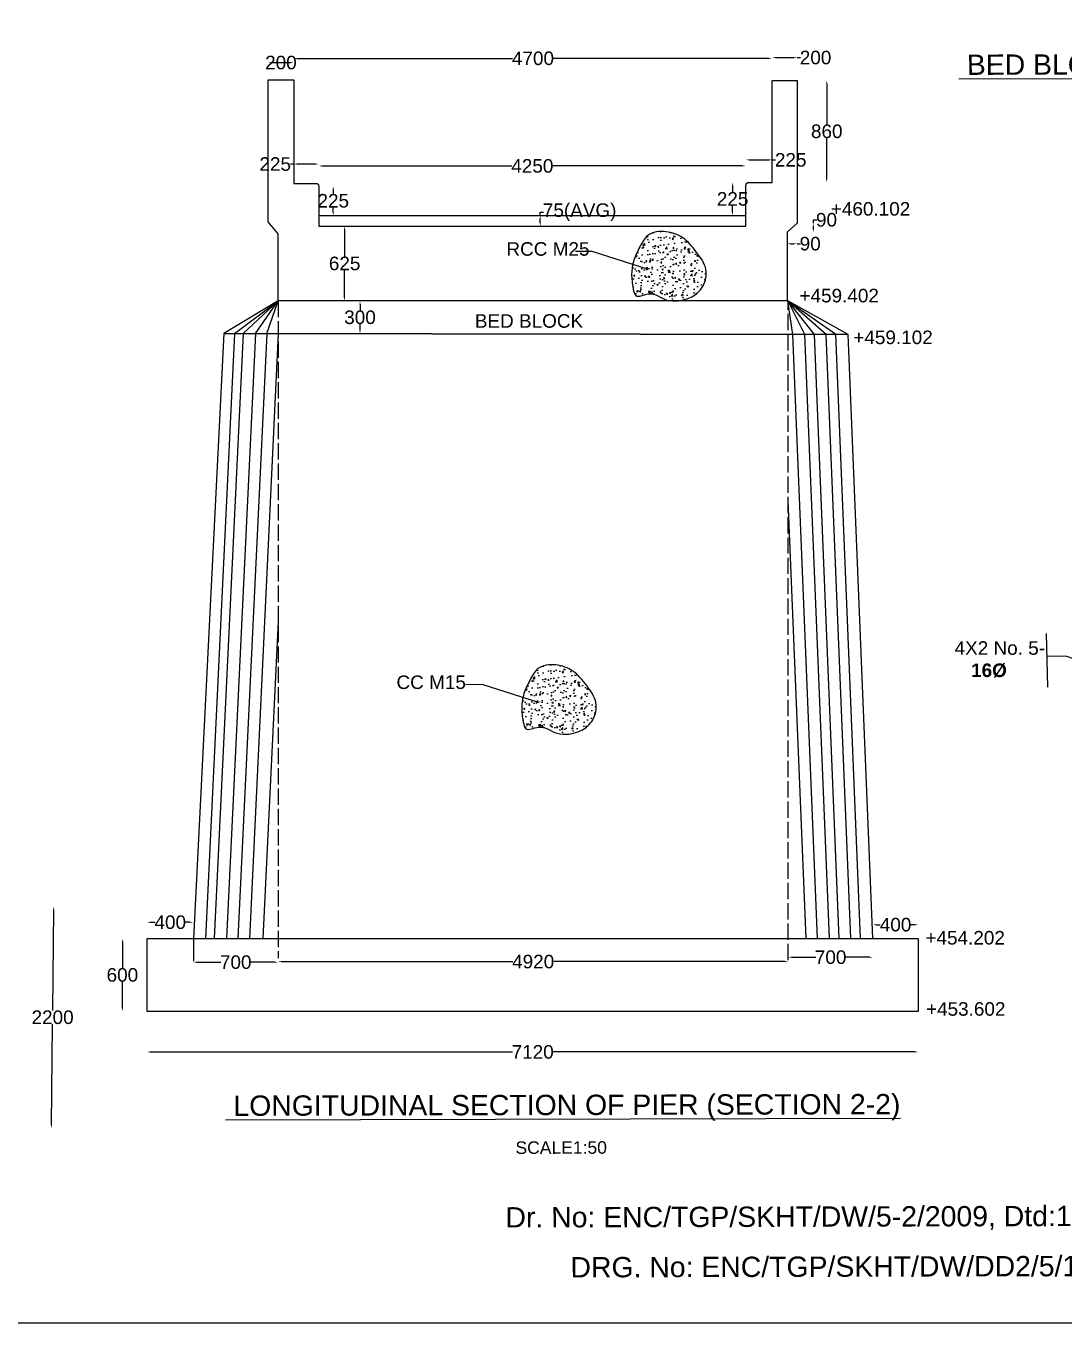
# Model space of a CAD drawing. Header units: inches. Extents: x 297824 to 324224, y -174349 to -157519.
# Drawn here: x 305214 to 312879, y -174349 to -164774 of the extents above; entities that cross this region are included whole.
import ezdxf

# ---------------------------------------------------------------- set-up
doc = ezdxf.new("R2010")
doc.units = ezdxf.units.IN
doc.header["$MEASUREMENT"] = 0
doc.linetypes.add('ACAD_ISO02W100', pattern=[15, 12, -3])
doc.layers.add('DRAWING', color=7, linetype='Continuous')
doc.layers.add('TEXT', color=7, linetype='Continuous')
doc.styles.get("Standard").update_dxf_attribs({"font": 'arial.ttf'})
doc.dimstyles.new('ST100', dxfattribs={"dimtxt": 100, "dimasz": 25, "dimexe": 0, "dimexo": 300, "dimgap": 0.09, "dimtad": 0, "dimtih": 1, "dimtoh": 1, "dimdec": 0, "dimzin": 0, "dimdsep": 46, "dimtxsty": 'Standard', "dimcen": 0, "dimse1": 1, "dimse2": 1, "dimadec": 0, "dimazin": 0, "dimtfac": 1, "dimtdec": 0, "dimtofl": 0, "dimtmove": 0, "dimatfit": 3, "dimfxl": 2000, "dimtolj": 1, "dimtzin": 0, "dimarcsym": 0})

# ---------------------------------------------------------------- blocks, each defined once
blk = doc.blocks.new('*D76')
at = {"layer": 'Defpoints', "color": 0, "ltscale": 0.4, "transparency": 16777216}
for p in [(305357.1, -171274.2), (305355, -172910), (305402.7, -172910.5)]:
    blk.add_point(p, dxfattribs=at)
at = {"layer": 'DRAWING', "color": 0, "lineweight": -2, "ltscale": 0.4, "transparency": 16777216}
for p, q in [((305418.4, -171299.8), (305411.1, -172041.5)), ((305402.9, -172885.5), (305410.2, -172143.8))]:
    blk.add_line(p, q, dxfattribs=at)
at = {"layer": 'DRAWING', "color": 0, "ltscale": 0.4, "transparency": 16777216}
for points in [[(305414.2, -171299.7), (305422.5, -171299.8), (305418.6, -171274.8)], [(305398.8, -172885.5), (305407.1, -172885.5), (305402.7, -172910.5)]]:
    blk.add_solid(points, dxfattribs=at)
at = {"layer": 'DRAWING', "color": 0, "ltscale": 0.4, "transparency": 16777216, "insert": (305410.7, -172092.6), "char_height": 100, "attachment_point": 5}
blk.add_mtext('\\A1;2200', dxfattribs=at)
blk = doc.blocks.new('*D86')
at = {"layer": 'Defpoints', "color": 0, "ltscale": 0.4, "transparency": 16777216}
for p in [(307375.4, -165956.5), (307483, -165956.5), (307484, -166174.1)]:
    blk.add_point(p, dxfattribs=at)
at = {"layer": 'DRAWING', "color": 0, "lineweight": -2, "ltscale": 0.4, "transparency": 16777216}
for p, q in [((307483, -165981.5), (307483, -166014.1)), ((307483, -166149.1), (307483, -166116.4))]:
    blk.add_line(p, q, dxfattribs=at)
at = {"layer": 'DRAWING', "color": 0, "ltscale": 0.4, "transparency": 16777216}
for points in [[(307478.8, -165981.5), (307487.1, -165981.5), (307483, -165956.5)], [(307478.8, -166149.1), (307487.1, -166149.1), (307483, -166174.1)]]:
    blk.add_solid(points, dxfattribs=at)
at = {"layer": 'DRAWING', "color": 0, "ltscale": 0.4, "transparency": 16777216, "insert": (307483, -166065.3), "char_height": 100, "attachment_point": 5}
blk.add_mtext('\\A1;225', dxfattribs=at)
blk = doc.blocks.new('*D87')
at = {"layer": 'Defpoints', "color": 0, "ltscale": 0.4, "transparency": 16777216}
for p in [(307191.2, -165794.1), (307191.2, -165936.5), (307375.4, -165956.5)]:
    blk.add_point(p, dxfattribs=at)
at = {"layer": 'DRAWING', "color": 0, "lineweight": -2, "ltscale": 0.4, "transparency": 16777216}
for p, q in [((307191.2, -165794.1), (307166.2, -165794.1)), ((307350.4, -165794.1), (307216.2, -165794.1))]:
    blk.add_line(p, q, dxfattribs=at)
at = {"layer": 'DRAWING', "color": 0, "ltscale": 0.4, "transparency": 16777216}
for points in [[(307216.2, -165789.9), (307216.2, -165798.3), (307191.2, -165794.1)], [(307350.4, -165789.9), (307350.4, -165798.3), (307375.4, -165794.1)]]:
    blk.add_solid(points, dxfattribs=at)
at = {"layer": 'DRAWING', "color": 0, "ltscale": 0.4, "transparency": 16777216, "insert": (307054.4, -165794.1), "char_height": 100, "attachment_point": 5}
blk.add_mtext('\\A1;225', dxfattribs=at)
blk = doc.blocks.new('*D88')
at = {"layer": 'Defpoints', "color": 0, "ltscale": 0.4, "transparency": 16777216}
for p in [(307375.4, -165794.1), (310530.3, -165807.8), (310530.3, -165949)]:
    blk.add_point(p, dxfattribs=at)
at = {"layer": 'DRAWING', "color": 0, "lineweight": -2, "ltscale": 0.4, "transparency": 16777216}
for p, q in [((307400.4, -165807.8), (308801.6, -165807.8)), ((310505.3, -165807.8), (309104.1, -165807.8))]:
    blk.add_line(p, q, dxfattribs=at)
at = {"layer": 'DRAWING', "color": 0, "ltscale": 0.4, "transparency": 16777216}
for points in [[(307400.4, -165803.6), (307400.4, -165811.9), (307375.4, -165807.8)], [(310505.3, -165803.6), (310505.3, -165811.9), (310530.3, -165807.8)]]:
    blk.add_solid(points, dxfattribs=at)
at = {"layer": 'DRAWING', "color": 0, "ltscale": 0.4, "transparency": 16777216, "insert": (308952.8, -165807.8), "char_height": 100, "attachment_point": 5}
blk.add_mtext('\\A1;4250', dxfattribs=at)
blk = doc.blocks.new('*D89')
at = {"layer": 'Defpoints', "color": 0, "ltscale": 0.4, "transparency": 16777216}
for p in [(310530.3, -165807.8), (310723.6, -165763), (310723.6, -165807.8)]:
    blk.add_point(p, dxfattribs=at)
at = {"layer": 'DRAWING', "color": 0, "lineweight": -2, "ltscale": 0.4, "transparency": 16777216}
for p, q in [((310555.3, -165763), (310698.6, -165763)), ((310723.6, -165763), (310748.6, -165763))]:
    blk.add_line(p, q, dxfattribs=at)
at = {"layer": 'DRAWING', "color": 0, "ltscale": 0.4, "transparency": 16777216}
for points in [[(310555.3, -165758.8), (310555.3, -165767.2), (310530.3, -165763)], [(310698.6, -165758.8), (310698.6, -165767.2), (310723.6, -165763)]]:
    blk.add_solid(points, dxfattribs=at)
at = {"layer": 'DRAWING', "color": 0, "ltscale": 0.4, "transparency": 16777216, "insert": (310860.4, -165763), "char_height": 100, "attachment_point": 5}
blk.add_mtext('\\A1;225', dxfattribs=at)
blk = doc.blocks.new('*D90')
at = {"layer": 'Defpoints', "color": 0, "ltscale": 0.4, "transparency": 16777216}
for p in [(310431.5, -165929), (310550.3, -165929), (310479.6, -166174.1)]:
    blk.add_point(p, dxfattribs=at)
at = {"layer": 'DRAWING', "color": 0, "lineweight": -2, "ltscale": 0.4, "transparency": 16777216}
for p, q in [((310431.5, -165954), (310431.5, -166000.4)), ((310431.5, -166149.1), (310431.5, -166102.7))]:
    blk.add_line(p, q, dxfattribs=at)
at = {"layer": 'DRAWING', "color": 0, "ltscale": 0.4, "transparency": 16777216}
for points in [[(310427.4, -165954), (310435.7, -165954), (310431.5, -165929)], [(310427.4, -166149.1), (310435.7, -166149.1), (310431.5, -166174.1)]]:
    blk.add_solid(points, dxfattribs=at)
at = {"layer": 'DRAWING', "color": 0, "ltscale": 0.4, "transparency": 16777216, "insert": (310431.5, -166051.6), "char_height": 100, "attachment_point": 5}
blk.add_mtext('\\A1;225', dxfattribs=at)
blk = doc.blocks.new('*D91')
at = {"layer": 'Defpoints', "color": 0, "ltscale": 0.4, "transparency": 16777216}
for p in [(307566.9, -166251.5), (307578.2, -166251.5), (307578.2, -166804.1)]:
    blk.add_point(p, dxfattribs=at)
at = {"layer": 'DRAWING', "color": 0, "lineweight": -2, "ltscale": 0.4, "transparency": 16777216}
for p, q in [((307566.9, -166276.5), (307566.9, -166476.7)), ((307566.9, -166779.1), (307566.9, -166579))]:
    blk.add_line(p, q, dxfattribs=at)
at = {"layer": 'DRAWING', "color": 0, "ltscale": 0.4, "transparency": 16777216}
for points in [[(307562.7, -166276.5), (307571, -166276.5), (307566.9, -166251.5)], [(307562.7, -166779.1), (307571, -166779.1), (307566.9, -166804.1)]]:
    blk.add_solid(points, dxfattribs=at)
at = {"layer": 'DRAWING', "color": 0, "ltscale": 0.4, "transparency": 16777216, "insert": (307566.9, -166527.8), "char_height": 100, "attachment_point": 5}
blk.add_mtext('\\A1;625', dxfattribs=at)
blk = doc.blocks.new('*D92')
at = {"layer": 'Defpoints', "color": 0, "ltscale": 0.4, "transparency": 16777216}
for p in [(307635, -166804.1), (307680.4, -166804.1), (307635, -167046.6)]:
    blk.add_point(p, dxfattribs=at)
at = {"layer": 'DRAWING', "color": 0, "lineweight": -2, "ltscale": 0.4, "transparency": 16777216}
for p, q in [((307680.4, -166829.1), (307680.4, -166874.1)), ((307680.4, -167021.6), (307680.4, -166976.5))]:
    blk.add_line(p, q, dxfattribs=at)
at = {"layer": 'DRAWING', "color": 0, "ltscale": 0.4, "transparency": 16777216}
for points in [[(307676.2, -166829.1), (307684.5, -166829.1), (307680.4, -166804.1)], [(307676.2, -167021.6), (307684.5, -167021.6), (307680.4, -167046.6)]]:
    blk.add_solid(points, dxfattribs=at)
at = {"layer": 'DRAWING', "color": 0, "ltscale": 0.4, "transparency": 16777216, "insert": (307680.4, -166925.3), "char_height": 100, "attachment_point": 5}
blk.add_mtext('\\A1;300', dxfattribs=at)
blk = doc.blocks.new('*D93')
at = {"layer": 'Defpoints', "color": 0, "ltscale": 0.4, "transparency": 16777216}
for p in [(307191.2, -165044.9), (307001.6, -165170.7), (307191.2, -165170.7)]:
    blk.add_point(p, dxfattribs=at)
at = {"layer": 'DRAWING', "color": 0, "lineweight": -2, "ltscale": 0.4, "transparency": 16777216}
blk.add_line((307026.6, -165044.9), (307166.2, -165044.9), dxfattribs=at)
at = {"layer": 'DRAWING', "color": 0, "ltscale": 0.4, "transparency": 16777216}
for points in [[(307026.6, -165040.7), (307026.6, -165049.1), (307001.6, -165044.9)], [(307166.2, -165040.7), (307166.2, -165049.1), (307191.2, -165044.9)]]:
    blk.add_solid(points, dxfattribs=at)
at = {"layer": 'DRAWING', "color": 0, "ltscale": 0.4, "transparency": 16777216, "insert": (307096.4, -165044.9), "char_height": 100, "attachment_point": 5}
blk.add_mtext('\\A1;200', dxfattribs=at)
blk = doc.blocks.new('*D94')
at = {"layer": 'Defpoints', "color": 0, "ltscale": 0.4, "transparency": 16777216}
for p in [(310723.6, -165013.5), (307191.2, -165176), (310723.6, -165176)]:
    blk.add_point(p, dxfattribs=at)
at = {"layer": 'DRAWING', "color": 0, "lineweight": -2, "ltscale": 0.4, "transparency": 16777216}
for p, q in [((307216.2, -165013.5), (308806.1, -165013.5)), ((310698.6, -165013.5), (309108.6, -165013.5))]:
    blk.add_line(p, q, dxfattribs=at)
at = {"layer": 'DRAWING', "color": 0, "ltscale": 0.4, "transparency": 16777216}
for points in [[(307216.2, -165009.4), (307216.2, -165017.7), (307191.2, -165013.5)], [(310698.6, -165009.4), (310698.6, -165017.7), (310723.6, -165013.5)]]:
    blk.add_solid(points, dxfattribs=at)
at = {"layer": 'DRAWING', "color": 0, "ltscale": 0.4, "transparency": 16777216, "insert": (308957.4, -165013.5), "char_height": 100, "attachment_point": 5}
blk.add_mtext('\\A1;4700', dxfattribs=at)
blk = doc.blocks.new('*D95')
at = {"layer": 'Defpoints', "color": 0, "ltscale": 0.4, "transparency": 16777216}
for p in [(310907.8, -165008), (310723.6, -165176), (310907.8, -165176)]:
    blk.add_point(p, dxfattribs=at)
at = {"layer": 'DRAWING', "color": 0, "lineweight": -2, "ltscale": 0.4, "transparency": 16777216}
for p, q in [((310748.6, -165008), (310882.8, -165008)), ((310907.8, -165008), (310932.8, -165008))]:
    blk.add_line(p, q, dxfattribs=at)
at = {"layer": 'DRAWING', "color": 0, "ltscale": 0.4, "transparency": 16777216}
for points in [[(310748.6, -165003.8), (310748.6, -165012.2), (310723.6, -165008)], [(310882.8, -165003.8), (310882.8, -165012.2), (310907.8, -165008)]]:
    blk.add_solid(points, dxfattribs=at)
at = {"layer": 'DRAWING', "color": 0, "ltscale": 0.4, "transparency": 16777216, "insert": (311044, -165008), "char_height": 100, "attachment_point": 5}
blk.add_mtext('\\A1;200', dxfattribs=at)
blk = doc.blocks.new('*D96')
at = {"layer": 'Defpoints', "color": 0, "ltscale": 0.4, "transparency": 16777216}
for p in [(310723.6, -165176), (310723.6, -165929), (311126.4, -165929)]:
    blk.add_point(p, dxfattribs=at)
at = {"layer": 'DRAWING', "color": 0, "lineweight": -2, "ltscale": 0.4, "transparency": 16777216}
for p, q in [((311126.4, -165201), (311126.4, -165501.4)), ((311126.4, -165904), (311126.4, -165603.7))]:
    blk.add_line(p, q, dxfattribs=at)
at = {"layer": 'DRAWING', "color": 0, "ltscale": 0.4, "transparency": 16777216}
for points in [[(311122.2, -165201), (311130.5, -165201), (311126.4, -165176)], [(311122.2, -165904), (311130.5, -165904), (311126.4, -165929)]]:
    blk.add_solid(points, dxfattribs=at)
at = {"layer": 'DRAWING', "color": 0, "ltscale": 0.4, "transparency": 16777216, "insert": (311126.4, -165552.5), "char_height": 100, "attachment_point": 5}
blk.add_mtext('\\A1;860', dxfattribs=at)
blk = doc.blocks.new('*D97')
at = {"layer": 'Defpoints', "color": 0, "ltscale": 0.4, "transparency": 16777216}
for p in [(306108.7, -171390.9), (306108.7, -171510.6), (306449.9, -171510.6)]:
    blk.add_point(p, dxfattribs=at)
at = {"layer": 'DRAWING', "color": 0, "lineweight": -2, "ltscale": 0.4, "transparency": 16777216}
for p, q in [((306133.7, -171390.9), (306166.9, -171390.9)), ((306424.9, -171390.9), (306391.7, -171390.9))]:
    blk.add_line(p, q, dxfattribs=at)
at = {"layer": 'DRAWING', "color": 0, "ltscale": 0.4, "transparency": 16777216}
for points in [[(306133.7, -171386.7), (306133.7, -171395), (306108.7, -171390.9)], [(306424.9, -171386.7), (306424.9, -171395), (306449.9, -171390.9)]]:
    blk.add_solid(points, dxfattribs=at)
at = {"layer": 'DRAWING', "color": 0, "ltscale": 0.4, "transparency": 16777216, "insert": (306279.3, -171390.9), "char_height": 100, "attachment_point": 5}
blk.add_mtext('\\A1;400', dxfattribs=at)
blk = doc.blocks.new('*D98')
at = {"layer": 'Defpoints', "color": 0, "ltscale": 0.4, "transparency": 16777216}
for p in [(311801.9, -171408.9), (311467.2, -171510.6), (311801.9, -171510.6)]:
    blk.add_point(p, dxfattribs=at)
at = {"layer": 'DRAWING', "color": 0, "lineweight": -2, "ltscale": 0.4, "transparency": 16777216}
for p, q in [((311492.2, -171408.9), (311522.1, -171408.9)), ((311776.9, -171408.9), (311746.9, -171408.9))]:
    blk.add_line(p, q, dxfattribs=at)
at = {"layer": 'DRAWING', "color": 0, "ltscale": 0.4, "transparency": 16777216}
for points in [[(311492.2, -171404.8), (311492.2, -171413.1), (311467.2, -171408.9)], [(311776.9, -171404.8), (311776.9, -171413.1), (311801.9, -171408.9)]]:
    blk.add_solid(points, dxfattribs=at)
at = {"layer": 'DRAWING', "color": 0, "ltscale": 0.4, "transparency": 16777216, "insert": (311634.5, -171408.9), "char_height": 100, "attachment_point": 5}
blk.add_mtext('\\A1;400', dxfattribs=at)
blk = doc.blocks.new('*D99')
at = {"layer": 'Defpoints', "color": 0, "ltscale": 0.4, "transparency": 16777216}
for p in [(311467.2, -171510.6), (310842.8, -171669.7), (311467.2, -171648.9)]:
    blk.add_point(p, dxfattribs=at)
at = {"layer": 'DRAWING', "color": 0, "lineweight": -2, "ltscale": 0.4, "transparency": 16777216}
for p, q in [((310867.8, -171648.9), (311045, -171648.9)), ((311442.2, -171648.9), (311265, -171648.9))]:
    blk.add_line(p, q, dxfattribs=at)
at = {"layer": 'DRAWING', "color": 0, "ltscale": 0.4, "transparency": 16777216}
for points in [[(310867.8, -171644.8), (310867.8, -171653.1), (310842.8, -171648.9)], [(311442.2, -171644.8), (311442.2, -171653.1), (311467.2, -171648.9)]]:
    blk.add_solid(points, dxfattribs=at)
at = {"layer": 'DRAWING', "color": 0, "ltscale": 0.4, "transparency": 16777216, "insert": (311155, -171648.9), "char_height": 100, "attachment_point": 5}
blk.add_mtext('\\A1;700', dxfattribs=at)
blk = doc.blocks.new('*D100')
at = {"layer": 'Defpoints', "color": 0, "ltscale": 0.4, "transparency": 16777216}
for p in [(307075.2, -171655.1), (310842.8, -171648.9), (310842.8, -171681.5)]:
    blk.add_point(p, dxfattribs=at)
at = {"layer": 'DRAWING', "color": 0, "lineweight": -2, "ltscale": 0.4, "transparency": 16777216}
for p, q in [((307100.2, -171681.5), (308807.8, -171681.5)), ((310817.8, -171681.5), (309110.3, -171681.5))]:
    blk.add_line(p, q, dxfattribs=at)
at = {"layer": 'DRAWING', "color": 0, "ltscale": 0.4, "transparency": 16777216}
for points in [[(307100.2, -171677.3), (307100.2, -171685.6), (307075.2, -171681.5)], [(310817.8, -171677.3), (310817.8, -171685.6), (310842.8, -171681.5)]]:
    blk.add_solid(points, dxfattribs=at)
at = {"layer": 'DRAWING', "color": 0, "ltscale": 0.4, "transparency": 16777216, "insert": (308959, -171681.5), "char_height": 100, "attachment_point": 5}
blk.add_mtext('\\A1;4920', dxfattribs=at)
blk = doc.blocks.new('*D101')
at = {"layer": 'Defpoints', "color": 0, "ltscale": 0.4, "transparency": 16777216}
for p in [(306449.9, -171678), (306449.9, -171685.7), (307075.2, -171681.5)]:
    blk.add_point(p, dxfattribs=at)
at = {"layer": 'DRAWING', "color": 0, "lineweight": -2, "ltscale": 0.4, "transparency": 16777216}
for p, q in [((306474.9, -171685.7), (306652.6, -171685.7)), ((307050.2, -171685.7), (306872.6, -171685.7))]:
    blk.add_line(p, q, dxfattribs=at)
at = {"layer": 'DRAWING', "color": 0, "ltscale": 0.4, "transparency": 16777216}
for points in [[(306474.9, -171681.5), (306474.9, -171689.9), (306449.9, -171685.7)], [(307050.2, -171681.5), (307050.2, -171689.9), (307075.2, -171685.7)]]:
    blk.add_solid(points, dxfattribs=at)
at = {"layer": 'DRAWING', "color": 0, "ltscale": 0.4, "transparency": 16777216, "insert": (306762.6, -171685.7), "char_height": 100, "attachment_point": 5}
blk.add_mtext('\\A1;700', dxfattribs=at)
blk = doc.blocks.new('*D102')
at = {"layer": 'Defpoints', "color": 0, "ltscale": 0.4, "transparency": 16777216}
for p in [(306108.7, -171510.6), (305925.9, -172048.9), (306108.7, -172048.9)]:
    blk.add_point(p, dxfattribs=at)
at = {"layer": 'DRAWING', "color": 0, "lineweight": -2, "ltscale": 0.4, "transparency": 16777216}
for p, q in [((305925.9, -171535.6), (305925.9, -171728.6)), ((305925.9, -172023.9), (305925.9, -171830.9))]:
    blk.add_line(p, q, dxfattribs=at)
at = {"layer": 'DRAWING', "color": 0, "ltscale": 0.4, "transparency": 16777216}
for points in [[(305921.7, -171535.6), (305930, -171535.6), (305925.9, -171510.6)], [(305921.7, -172023.9), (305930, -172023.9), (305925.9, -172048.9)]]:
    blk.add_solid(points, dxfattribs=at)
at = {"layer": 'DRAWING', "color": 0, "ltscale": 0.4, "transparency": 16777216, "insert": (305925.9, -171779.8), "char_height": 100, "attachment_point": 5}
blk.add_mtext('\\A1;600', dxfattribs=at)
blk = doc.blocks.new('*D103')
at = {"layer": 'Defpoints', "color": 0, "ltscale": 0.4, "transparency": 16777216}
for p in [(306108.7, -172048.9), (311801.9, -172048.9), (311801.9, -172348.4)]:
    blk.add_point(p, dxfattribs=at)
at = {"layer": 'DRAWING', "color": 0, "lineweight": -2, "ltscale": 0.4, "transparency": 16777216}
for p, q in [((306133.7, -172348.4), (308806.5, -172348.4)), ((311776.9, -172348.4), (309104.1, -172348.4))]:
    blk.add_line(p, q, dxfattribs=at)
at = {"layer": 'DRAWING', "color": 0, "ltscale": 0.4, "transparency": 16777216}
for points in [[(306133.7, -172344.3), (306133.7, -172352.6), (306108.7, -172348.4)], [(311776.9, -172344.3), (311776.9, -172352.6), (311801.9, -172348.4)]]:
    blk.add_solid(points, dxfattribs=at)
at = {"layer": 'DRAWING', "color": 0, "ltscale": 0.4, "transparency": 16777216, "insert": (308955.3, -172348.4), "char_height": 100, "attachment_point": 5}
blk.add_mtext('\\A1;7120', dxfattribs=at)
blk = doc.blocks.new('*D104')
at = {"layer": 'Defpoints', "color": 0, "ltscale": 0.4, "transparency": 16777216}
for p in [(308840.8, -166174.1), (309011.2, -166174.1), (308840.8, -166251.5)]:
    blk.add_point(p, dxfattribs=at)
at = {"layer": 'DRAWING', "color": 0, "lineweight": -2, "ltscale": 0.4, "transparency": 16777216}
for p, q in [((309011.2, -166174.1), (309011.2, -166149.1)), ((309011.2, -166149.1), (309036.2, -166149.1)), ((309011.2, -166226.5), (309011.2, -166199.1))]:
    blk.add_line(p, q, dxfattribs=at)
at = {"layer": 'DRAWING', "color": 0, "ltscale": 0.4, "transparency": 16777216}
for points in [[(309007, -166199.1), (309015.4, -166199.1), (309011.2, -166174.1)], [(309007, -166226.5), (309015.4, -166226.5), (309011.2, -166251.5)]]:
    blk.add_solid(points, dxfattribs=at)
at = {"layer": 'DRAWING', "color": 0, "ltscale": 0.4, "transparency": 16777216, "insert": (309302.2, -166149.1), "char_height": 100, "attachment_point": 5}
blk.add_mtext('\\A1;75(AVG)', dxfattribs=at)
blk = doc.blocks.new('*D105')
at = {"layer": 'Defpoints', "color": 0, "ltscale": 0.4, "transparency": 16777216}
for p in [(310834.7, -166295.8), (310907.8, -166230.6), (311028, -166230.6)]:
    blk.add_point(p, dxfattribs=at)
at = {"layer": 'DRAWING', "color": 0, "lineweight": -2, "ltscale": 0.4, "transparency": 16777216}
for p, q in [((311028, -166230.6), (311028, -166205.6)), ((311028, -166205.6), (311053, -166205.6)), ((311028, -166270.8), (311028, -166255.6))]:
    blk.add_line(p, q, dxfattribs=at)
at = {"layer": 'DRAWING', "color": 0, "ltscale": 0.4, "transparency": 16777216}
for points in [[(311023.8, -166255.6), (311032.2, -166255.6), (311028, -166230.6)], [(311023.8, -166270.8), (311032.2, -166270.8), (311028, -166295.8)]]:
    blk.add_solid(points, dxfattribs=at)
at = {"layer": 'DRAWING', "color": 0, "ltscale": 0.4, "transparency": 16777216, "insert": (311124.5, -166205.6), "char_height": 100, "attachment_point": 5}
blk.add_mtext('\\A1;90', dxfattribs=at)
blk = doc.blocks.new('*D106')
at = {"layer": 'Defpoints', "color": 0, "ltscale": 0.4, "transparency": 16777216}
for p in [(310834.7, -166295.8), (310907.8, -166230.6), (310907.8, -166381.9)]:
    blk.add_point(p, dxfattribs=at)
at = {"layer": 'DRAWING', "color": 0, "lineweight": -2, "ltscale": 0.4, "transparency": 16777216}
for p, q in [((310859.7, -166381.9), (310882.8, -166381.9)), ((310907.8, -166381.9), (310932.8, -166381.9))]:
    blk.add_line(p, q, dxfattribs=at)
at = {"layer": 'DRAWING', "color": 0, "ltscale": 0.4, "transparency": 16777216}
for points in [[(310859.7, -166377.7), (310859.7, -166386.1), (310834.7, -166381.9)], [(310882.8, -166377.7), (310882.8, -166386.1), (310907.8, -166381.9)]]:
    blk.add_solid(points, dxfattribs=at)
at = {"layer": 'DRAWING', "color": 0, "ltscale": 0.4, "transparency": 16777216, "insert": (311004.3, -166381.9), "char_height": 100, "attachment_point": 5}
blk.add_mtext('\\A1;90', dxfattribs=at)

msp = doc.modelspace()

# ---------------------------------------------------------------- hatches: boundary and pattern name
at = {"layer": 'DRAWING', "ltscale": 0.4}
h = msp.add_hatch(dxfattribs=at)
h.set_pattern_fill('AR-CONC', color=256, scale=15.420849, angle=0.1412, style=0)
h.set_pattern_definition([(50.141203, (-2031832.87, 1055429.35), (110.631124, -9.404295), [11.565637, -127.2220063]), (355.141203, (-2031832.87, 1055429.35), (-21.682432, 115.9413316), [9.2525095, -101.777605]), (100.592603, (-2031823.65, 1055428.57), (88.948774, 106.5369663), [9.8292786, -108.122068]), (46.325403, (-2031832.94, 1055460.2), (164.640037, -25.118766), [17.348455, -190.833009]), (96.776803, (-2031819.22, 1055458.1), (143.762285, 150.572001), [14.743918, -162.183076]), (351.325403, (-2031832.94, 1055460.2), (143.762168, 150.572114), [13.878764, -152.666408]), (21.141203, (-2031817.505, 1055452.52), (92.2008684, -61.860215), [11.565637, -127.2220063]), (326.141203, (-2031817.5, 1055452.52), (37.2455905, 111.916425), [9.2525095, -101.777605]), (71.592603, (-2031809.82, 1055447.37), (129.446497, 50.056109), [9.8292786, -108.122068]), (37.641203, (-2031832.87, 1055429.354), (1.74863426, 51.3395247), [0, -100.543937, 0, -103.31969, 0, -102.1631262]), (7.641203, (-2031832.87, 1055429.354), (40.4175413, 60.9214278), [0, -58.9076441, 0, -98.2308097, 0, -38.9376443]), (327.641203, (-2031867.257, 1055429.27), (82.3282749, -3.2752683), [0, -38.5521231, 0, -120.2826241, 0, -159.6057897]), (317.641203, (-2031882.68, 1055429.23), (89.893943, 15.6586256), [0, -50.11776, 0, -79.879999, 0, -113.343242])])
edge = h.paths.add_edge_path()
edge.add_spline(control_points=[(310033, -166804.1), (310003.2, -166804.8), (309924.4, -166806.6), (309836.4, -166721.1), (309713, -166792.6), (309692.6, -166689.8), (309680.8, -166609.4), (309698.2, -166499), (309745.4, -166407.8), (309801.4, -166297.6), (309941.4, -166282.5), (310075.8, -166330.4), (310165.3, -166443.4), (310252.2, -166562), (310224.1, -166700), (310136.5, -166781.8), (310066, -166796.9), (310032.3, -166804.1)], knot_values=[0, 0, 0, 0, 11.346759, 29.935397, 42.1492, 49.001716, 63.265271, 76.660659, 90.544692, 103.989804, 121.607546, 138.808005, 158.082761, 176.805439, 193.253562, 207.670833, 220.920069, 220.920069, 220.920069, 220.920069], degree=3, periodic=0)
h = msp.add_hatch(dxfattribs=at)
h.set_pattern_fill('AR-CONC', color=256, scale=15.420849, angle=0.1412, style=0)
h.set_pattern_definition([(50.141203, (-2032644.61, 1052231.07), (110.631124, -9.404295), [11.565637, -127.2220063]), (355.141203, (-2032644.61, 1052231.07), (-21.682432, 115.9413316), [9.2525095, -101.777605]), (100.592603, (-2032635.39, 1052230.28), (88.948774, 106.5369663), [9.8292786, -108.122068]), (46.325403, (-2032644.69, 1052261.91), (164.640037, -25.118766), [17.348455, -190.833009]), (96.776803, (-2032630.97, 1052259.82), (143.762285, 150.572001), [14.743918, -162.183076]), (351.325403, (-2032644.69, 1052261.9), (143.762168, 150.572114), [13.878764, -152.666408]), (21.141203, (-2032629.25, 1052254.24), (92.2008684, -61.860215), [11.565637, -127.2220063]), (326.141203, (-2032629.25, 1052254.24), (37.2455905, 111.916425), [9.2525095, -101.777605]), (71.592603, (-2032621.56, 1052249.08), (129.446497, 50.056109), [9.8292786, -108.122068]), (37.641203, (-2032644.61, 1052231.067), (1.74863426, 51.3395247), [0, -100.543937, 0, -103.31969, 0, -102.1631262]), (7.641203, (-2032644.61, 1052231.067), (40.4175413, 60.9214278), [0, -58.9076441, 0, -98.2308097, 0, -38.9376443]), (327.641203, (-2032679, 1052230.98), (82.3282749, -3.2752683), [0, -38.5521231, 0, -120.2826241, 0, -159.6057897]), (317.641203, (-2032694.42, 1052230.944), (89.893943, 15.6586256), [0, -50.11776, 0, -79.879999, 0, -113.343242])])
edge = h.paths.add_edge_path()
edge.add_spline(control_points=[(309221.3, -170002.4), (309191.5, -170003.1), (309112.7, -170004.9), (309024.6, -169919.4), (308901.2, -169990.9), (308880.8, -169888), (308869.1, -169807.7), (308886.4, -169697.3), (308933.7, -169606.1), (308989.6, -169495.9), (309129.7, -169480.8), (309264.1, -169528.7), (309353.6, -169641.7), (309440.5, -169760.3), (309412.4, -169898.3), (309324.8, -169980.1), (309254.3, -169995.2), (309220.6, -170002.4)], knot_values=[0, 0, 0, 0, 11.346759, 29.935397, 42.1492, 49.001716, 63.265271, 76.660659, 90.544692, 103.989804, 121.607546, 138.808005, 158.082761, 176.805439, 193.253562, 207.670833, 220.920069, 220.920069, 220.920069, 220.920069], degree=3, periodic=0)

# ---------------------------------------------------------------- linework, layer by layer
for points in [[(297824.2, -157519.2), (324223.9, -157519.2), (324223.9, -174349.4), (297824.2, -174349.4)], [(306674.8, -167045.3), (311284.2, -167051.3), (310839.4, -166804.1), (307075.2, -166804.1)], [(306449.9, -171510.6), (311467.2, -171510.6), (311284.2, -167051.3), (306674.8, -167045.3)], [(306108.7, -171510.6), (311801.9, -171510.6), (311801.9, -172048.9), (306108.7, -172048.9)]]:
    msp.add_lwpolyline(points, close=True, dxfattribs=at)
msp.add_lwpolyline([(307075.2, -166804.1), (307075.2, -166309.1), (307001.6, -166219.1), (307001.6, -165170.7), (307191.2, -165170.7), (307191.2, -165936.5), (307329.8, -165936.5), (307355.4, -165936.5, -0.414214), (307375.4, -165956.5), (307375.4, -166251.5), (310530.3, -166251.5), (310530.3, -165949, -0.414214), (310550.3, -165929), (310723.6, -165929), (310723.6, -165176), (310907.8, -165176), (310907.8, -166230.6), (310834.7, -166295.8), (310834.7, -166804.1)], format="xyb", dxfattribs=at)
for points in [[(307375.4, -166174.1), (310530.3, -166174.1)], [(306752.6, -167045.4), (307075.2, -166804.1)], [(306817.2, -167045.5), (307075.2, -166804.1)], [(306908, -167045.4), (307075.2, -166804.1)], [(306991.8, -167045.4), (307075.2, -166804.1)], [(310875.5, -167051.2), (310839.4, -166804.1)], [(311193.1, -167051.2), (310842.8, -166806)], [(311122.3, -167051.2), (310842.8, -166806)], [(311037.3, -167051.2), (310842.8, -166806)], [(310963.9, -167051.2), (310842.8, -166806)], [(306752.6, -167045.4), (306538.7, -171510.6)], [(306817.2, -167045.4), (306603.3, -171510.6)], [(306908, -167045.4), (306694.1, -171510.6)], [(306991.8, -167045.4), (306777.9, -171510.6)], [(307077.4, -167045.4), (306863.5, -171510.6)], [(311057.3, -171510.6), (310875.5, -167051.2)], [(311145.8, -171510.6), (310963.9, -167051.2)], [(311219.2, -171510.6), (311037.3, -167051.2)], [(311304.2, -171510.6), (311122.3, -167051.2)], [(311375, -171510.6), (311193.1, -167051.2)], [(310974.7, -171510.6), (310842.8, -168277.3)], [(307075.2, -169167.3), (306963, -171510.6)], [(312758.8, -169655.9), (312748.2, -169258.5)], [(306449.9, -171510.6), (306449.9, -171678)]]:
    msp.add_lwpolyline(points, dxfattribs=at)
at = {"layer": 'DRAWING', "linetype": 'ACAD_ISO02W100', "ltscale": 10}
for points in [[(307075.2, -166804.1), (307075.2, -171655.1)], [(310842.8, -171669.7), (310842.8, -166804.1)]]:
    msp.add_lwpolyline(points, dxfattribs=at)
at = {"layer": 'DRAWING', "ltscale": 0.4}
for points in [[(310032.3, -166804.1), (310130, -166774.1), (310210.5, -166697.5), (310234.3, -166573), (310166, -166445.8), (310063.7, -166338), (309938.9, -166293), (309805.8, -166320.2), (309746.5, -166405.3), (309702.9, -166503), (309686.1, -166604.9), (309697.7, -166714.3), (309716.3, -166763.8), (309809.7, -166752.2), (309945.8, -166797.2), (310033, -166804.1)], [(309220.6, -170002.4), (309318.2, -169972.4), (309398.8, -169895.8), (309422.5, -169771.3), (309354.2, -169644.1), (309251.9, -169536.3), (309127.2, -169491.3), (308994.1, -169518.5), (308934.8, -169603.6), (308891.1, -169701.3), (308874.4, -169803.2), (308886, -169912.6), (308904.5, -169962.1), (308998, -169950.5), (309134.1, -169995.5), (309221.3, -170002.4)]]:
    msp.add_spline(points, degree=3, dxfattribs=at)

# ---------------------------------------------------------------- texts
at = {"layer": 'DRAWING', "color": 7}
for s, p in [(' +460.102', (311117.8, -166174.5)), (' RCC M25', (308722.7, -166470.5)), (' +459.402', (310886.4, -166814.7)), ('BED BLOCK', (308528.4, -167001.9)), (' +459.102', (311283.9, -167122.9)), (' 4X2 No. 5-', (312031.6, -169416.5)), (' CC M15', (307910.9, -169668.8)), (' +454.202', (311816.4, -171555.1)), (' +453.602', (311820.6, -172080.8))]:
    msp.add_text(s, height=100, rotation=0.01749, dxfattribs=at).set_placement(p)
at = {"layer": 'DRAWING', "color": 7, "insert": (312192.2, -169480.6), "char_height": 100, "width": 0.000000000124, "attachment_point": 1, "rotation": 0.01749}
msp.add_mtext('{\\fArial|b1|i0|c0|p34;16Ø}', dxfattribs=at)
at = {"layer": 'TEXT'}
for s, height, p in [('%%U BED BLOCK ON PIER', 150, (312102.9, -165135.6)), ('%%U LONGITUDINAL SECTION OF PIER (SECTION 2-2)', 150, (306687.8, -172820.2)), (' SCALE1:50', 92.53, (308792.4, -173101)), ('Dr. No: ENC/TGP/SKHT/DW/5-2/2009, Dtd:19-01-09', 150, (308754.6, -173644)), ('DRG. No: ENC/TGP/SKHT/DW/DD2/5/1-83-2009 ', 150, (309234.7, -174012.6))]:
    msp.add_text(s, height=height, rotation=0.1412, dxfattribs=at).set_placement(p)

# ---------------------------------------------------------------- dimensions: what is measured, and where the dimension line sits
at = {"layer": 'DRAWING', "ltscale": 0.4}
dim = msp.add_linear_dim(base=(307191.2, -165044.9), p1=(307001.6, -165170.7), p2=(307191.2, -165170.7), text='200', dimstyle='ST100', dxfattribs=at)
dim.commit()
dim.dimension.update_dxf_attribs({"geometry": '*D93', "text_midpoint": (307096.4, -165044.9), "dimtype": 160})
for base, p1, p2, text, picture, middle in [((310723.6, -165013.5), (307191.2, -165176), (310723.6, -165176), '4700', '*D94', (308957.4, -165013.5)), ((310907.8, -165008), (310723.6, -165176), (310907.8, -165176), '200', '*D95', (311044, -165008)), ((307191.2, -165794.1), (307375.4, -165956.5), (307191.2, -165936.5), '225', '*D87', (307054.4, -165794.1)), ((310530.3, -165807.8), (307375.4, -165794.1), (310530.3, -165949), '4250', '*D88', (308952.8, -165807.8)), ((310723.6, -165763), (310530.3, -165807.8), (310723.6, -165807.8), '225', '*D89', (310860.4, -165763)), ((310907.8, -166381.9), (310834.7, -166295.8), (310907.8, -166230.6), '90', '*D106', (311004.3, -166381.9)), ((306108.7, -171390.9), (306449.9, -171510.6), (306108.7, -171510.6), '400', '*D97', (306279.3, -171390.9)), ((311801.9, -171408.9), (311467.2, -171510.6), (311801.9, -171510.6), '400', '*D98', (311634.5, -171408.9)), ((311467.2, -171648.9), (310842.8, -171669.7), (311467.2, -171510.6), '700', '*D99', (311155, -171648.9)), ((306449.9, -171685.7), (307075.2, -171681.5), (306449.9, -171678), '700', '*D101', (306762.6, -171685.7)), ((310842.8, -171681.5), (307075.2, -171655.1), (310842.8, -171648.9), '4920', '*D100', (308959, -171681.5)), ((311801.9, -172348.4), (306108.7, -172048.9), (311801.9, -172048.9), '7120', '*D103', (308955.3, -172348.4))]:
    dim = msp.add_linear_dim(base=base, p1=p1, p2=p2, text=text, dimstyle='ST100', dxfattribs=at)
    dim.commit()
    dim.dimension.update_dxf_attribs({"geometry": picture, "text_midpoint": middle})
for base, p1, p2, angle, text, picture, middle in [((311126.4, -165929), (310723.6, -165176), (310723.6, -165929), 90, '860', '*D96', (311126.4, -165552.5)), ((310431.5, -165929), (310479.6, -166174.1), (310550.3, -165929), 90, '225', '*D90', (310431.5, -166051.6)), ((307483, -165956.5), (307484, -166174.1), (307375.4, -165956.5), 90, '225', '*D86', (307483, -166065.3)), ((309011.2, -166174.1), (308840.8, -166251.5), (308840.8, -166174.1), 90, '75(AVG)', '*D104', (309302.2, -166149.1)), ((311028, -166230.6), (310834.7, -166295.8), (310907.8, -166230.6), 90, '90', '*D105', (311124.5, -166205.6)), ((307566.9, -166251.5), (307578.2, -166804.1), (307578.2, -166251.5), 90, '625', '*D91', (307566.9, -166527.8)), ((307680.4, -166804.1), (307635, -167046.6), (307635, -166804.1), 90, '300', '*D92', (307680.4, -166925.3)), ((305402.7, -172910.5), (305357.1, -171274.2), (305355, -172910), 89.44194, '2200', '*D76', (305410.7, -172092.6)), ((305925.9, -172048.9), (306108.7, -171510.6), (306108.7, -172048.9), 90, '600', '*D102', (305925.9, -171779.8))]:
    dim = msp.add_linear_dim(base=base, p1=p1, p2=p2, angle=angle, text=text, dimstyle='ST100', dxfattribs=at)
    dim.commit()
    dim.dimension.update_dxf_attribs({"geometry": picture, "text_midpoint": middle})

# ---------------------------------------------------------------- leaders
for points in [[(309802.8, -166568.8), (309395.3, -166438.2), (309271.5, -166438.5)], [(313654.1, -169692.8), (312891.9, -169425.3), (312750, -169429.6)], [(308991, -169767.1), (308583.6, -169636.5), (308459.8, -169636.8)]]:
    msp.add_leader(points, dimstyle='ST100', override={"dimgap": 0.09, "dimtad": 0}, dxfattribs=at)

doc.saveas('drawing.dxf')
